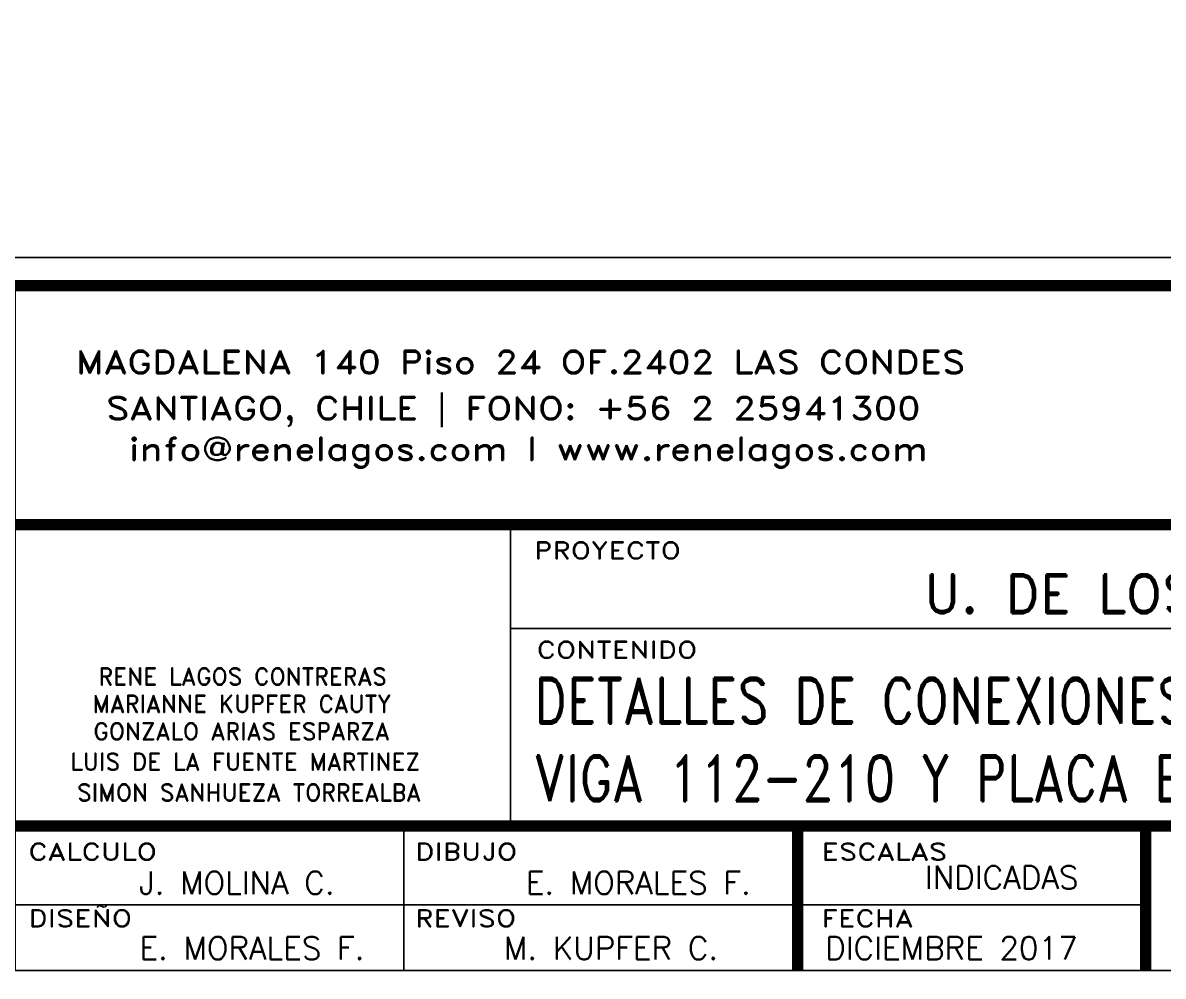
# Model space of a CAD drawing. Extents: x -16871 to 13446, y -24256 to 30894.
# Drawn here: x 4894.9 to 5394.6, y 65.6 to 483.3 of the extents above; entities that cross this region are included whole.
import ezdxf
from ezdxf.enums import TextEntityAlignment as Align

# ---------------------------------------------------------------- set-up
doc = ezdxf.new("R2010")
doc.units = 0
doc.header["$LTSCALE"] = 30
doc.header["$MEASUREMENT"] = 0
for name, color, linetype in [('FORMATO', 7, 'CONTINUOUS'), ('RLA-CORTES', 5, 'CONTINUOUS'), ('RLA-FORMATO', 7, 'CONTINUOUS')]:
    doc.layers.add(name, color=color, linetype=linetype)
doc.styles.add('DIREC', font='ROMAND', dxfattribs={"width": 1.2})
doc.styles.add('INGCIV', font='ROMAND', dxfattribs={"width": 1.2})
doc.styles.add('ROMAND', font='romand', dxfattribs={"height": 31.5})
doc.styles.add('ROMANS', font='romans.shx', dxfattribs={"height": 11.25})

# ---------------------------------------------------------------- blocks, each defined once
blk = doc.blocks.new('viñeta-rl')
at = {"layer": 'RLA-FORMATO', "color": 2, "linetype": 'Continuous'}
for p, q in [((-578.33, 195.27), (-578.33, 63.31)), ((-578.33, 149.76), (0, 149.76)), ((-625, 0), (-625, 63.31)), ((-797.49, 28.79), (-300, 28.79))]:
    blk.add_line(p, q, dxfattribs=at)
at = {"layer": 'RLA-FORMATO', "color": 5, "const_width": 5}
for points in [[(0, 300), (-797.49, 300), (-797.49, 0)], [(0, 195.27), (-797.49, 195.27)], [(0, 63.31), (-797.49, 63.31)], [(-452.5, 0), (-452.5, 63.31)], [(-300, 0), (-300, 63.31)]]:
    blk.add_lwpolyline(points, dxfattribs=at)
at = {"layer": 'RLA-FORMATO', "color": 3, "style": 'INGCIV', "width": 1.2}
for s, p in [('MAGDALENA 140 Piso 24 OF.2402 LAS CONDES ', (-768.78, 261.55)), ('SANTIAGO, CHILE | FONO: +56 2 25941300', (-755.51, 241.36)), ('info@renelagos.com l www.renelagos.com   ', (-745.53, 223.52))]:
    blk.add_text(s, height=9.9999, dxfattribs=at).set_placement(p)
at = {"layer": 'RLA-FORMATO', "color": 3, "linetype": 'Continuous', "style": 'DIREC', "width": 1.25}
for s, p in [('PROYECTO', (-567.96, 180.27)), ('CONTENIDO', (-566.83, 136.76)), ('CALCULO', (-789.53, 48.31)), ('DIBUJO', (-620.03, 48.31)), ('ESCALAS', (-442.03, 48.31)), ('DISEÑO', (-789.53, 19.13)), ('REVISO', (-620.03, 19.13)), ('FECHA', (-442.03, 19.13))]:
    blk.add_text(s, height=7.5, dxfattribs=at).set_placement(p)
at = {"layer": 'RLA-FORMATO', "color": 3, "linetype": 'Continuous', "style": 'DIREC'}
for s, p in [('RENE LAGOS CONTRERAS', (-758.81, 125.05)), ('MARIANNE KUPFER CAUTY', (-761.43, 113.05)), ('GONZALO ARIAS ESPARZA', (-761.07, 101.05)), ('LUIS DE LA FUENTE MARTINEZ', (-771.21, 87.75)), ('SIMON SANHUEZA TORREALBA', (-768.25, 74.23))]:
    blk.add_text(s, height=7.4999, dxfattribs=at).set_placement(p)
at = {"layer": 'RLA-FORMATO', "color": 4, "style": 'ROMAND'}
for tag, p in [('DESAR', (-1255.78, 233.26)), ('PRELIM', (-1123.11, 233.26)), ('PROP', (-989.64, 233.26)), ('CONST', (-823.74, 233.26))]:
    blk.add_attdef(tag, p, '', height=16, dxfattribs=at)
at = {"layer": 'RLA-FORMATO', "color": 2, "style": 'ROMANS'}
for tag, p, height in [('REVNO1', (-1394.08, 180.65), 10), ('DETNO1', (-1358.4, 180.65), 10), ('FECHA1', (-880.48, 180.65), 10), ('REVNO2', (-1394.08, 155.65), 10), ('DETNO2', (-1358.4, 155.65), 10), ('FECHA2', (-880.48, 155.65), 10), ('REVNO3', (-1394.08, 130.65), 10), ('DETNO3', (-1358.4, 130.65), 10), ('FECHA3', (-880.48, 130.65), 10), ('REVNO4', (-1394.08, 105.65), 10), ('DETNO4', (-1358.4, 105.65), 10), ('FECHA4', (-880.48, 105.65), 10), ('REVNO5', (-1394.08, 80.65), 11.25), ('DETNO5', (-1358.4, 80.65), 10), ('FECHA5', (-880.48, 80.65), 10), ('REVNO6', (-1392.27, 55.65), 10), ('DETNO6', (-1356.59, 55.65), 10), ('FECHA6', (-878.68, 55.65), 10), ('REVNO7', (-1394.08, 30.65), 10), ('DETNO7', (-1358.4, 30.65), 10), ('FECHA7', (-880.48, 30.65), 10), ('INGENIERO', (-741.07, 33.4), 10), ('DIBUJANTE', (-571.62, 33.4), 10), ('REVNO8', (-1394.08, 8.6), 10), ('DETNO8', (-1358.4, 8.6), 10), ('FECHA8', (-880.48, 8.6), 10), ('PROYECTISTA', (-740.89, 4.81), 10), ('INGENIERO', (-568.57, 4.61), 10)]:
    blk.add_attdef(tag, p, '', height=height, dxfattribs=at)
for tag, p in [('PERSNO1', (-946.61, 180.65)), ('PERSNO2', (-946.61, 155.65)), ('PERSNO3', (-946.61, 130.65)), ('PERSNO4', (-946.61, 105.65)), ('PERSNO5', (-946.61, 80.65)), ('PERSNO6', (-946.61, 55.65)), ('PERSNO7', (-946.61, 30.65)), ('PERSNO8', (-946.61, 8.6))]:
    blk.add_attdef(tag, text='', height=10, dxfattribs=at).set_placement(p, align=Align.CENTER)
at = {"layer": 'RLA-FORMATO', "color": 5, "style": 'ROMAND'}
blk.add_attdef('PROYECTO', text='', height=16.9, dxfattribs=at).set_placement((-289.17, 165.03), align=Align.MIDDLE)
for tag, p in [('TITULO1', (-567.96, 108.18)), ('TITULO2', (-567.96, 74.23))]:
    blk.add_attdef(tag, p, '', height=20, dxfattribs=at)
at = {"layer": 'RLA-FORMATO', "color": 2, "style": 'ROMANS'}
for tag, p in [('NOMARCH', (-1424.04, 5.53)), ('FECHA', (-1406.95, 5.53))]:
    blk.add_attdef(tag, p, '', height=11.25, rotation=90, dxfattribs=at)
at = {"layer": 'RLA-FORMATO', "color": 5, "style": 'ROMAND', "width": 0.967839}
blk.add_attdef('NUMERO', text='', height=24, dxfattribs=at).set_placement((-290.27, 13.33), (-62.41, 13.33), align=Align.FIT)
at = {"layer": 'RLA-FORMATO', "color": 5, "style": 'ROMAND', "flags": 12}
blk.add_attdef('REVISION', text='', height=24, dxfattribs=at).set_placement((-24.5, 25.33), align=Align.MIDDLE)

msp = doc.modelspace()

# ---------------------------------------------------------------- linework, layer by layer
at = {"layer": 'RLA-CORTES', "color": 2}
msp.add_lwpolyline([(5535.167, 1146.62), (2.041, 1146.62), (2.041, 380.523), (5535.167, 380.523)], close=True, dxfattribs=at)
at = {"layer": 'RLA-FORMATO', "color": 6, "linetype": 'Continuous'}
for p, q in [((-58.1, 68.098), (5686.9, 68.098)), ((5686.9, 68.098), (426.9, 68.098))]:
    msp.add_line(p, q, dxfattribs=at)

# ---------------------------------------------------------------- block references
at = {"layer": 'RLA-FORMATO'}
ref = msp.add_blockref('viñeta-rl', (5686.9, 68.098), dxfattribs=at)
ref.add_attrib('INGENIERO', 'J. MOLINA C.', (4945.832, 101.497), dxfattribs={"layer": 'FORMATO', "color": 2, "height": 10, "style": 'ROMANS'})
ref.add_attrib('PROYECTISTA', 'E. MORALES F.', (4946.014, 72.91), dxfattribs={"layer": 'FORMATO', "color": 2, "height": 10, "style": 'ROMANS'})
ref.add_attrib('DIBUJANTE', 'E. MORALES F.', (5115.284, 101.499), dxfattribs={"layer": 'FORMATO', "color": 2, "height": 10, "style": 'ROMANS'})
ref.add_attrib('TITULO1', 'DETALLES DE CONEXIONES METALICAS', (5118.938, 176.278), dxfattribs={"layer": 'FORMATO', "color": 5, "height": 20, "style": 'ROMAND', "width": 0.8})
ref.add_attrib('TITULO2', "VIGA 112-210 Y PLACA EJE 1-1' (F A I') ", (5118.938, 142.324), dxfattribs={"layer": 'FORMATO', "color": 5, "height": 20, "style": 'ROMAND', "width": 0.8})
ref.add_attrib('PROYECTO', 'U. DE LOS ANDES ', dxfattribs={"layer": 'FORMATO', "color": 5, "height": 16.9, "style": 'ROMAND'}).set_placement((5397.732, 233.131), align=Align.MIDDLE)

# ---------------------------------------------------------------- texts
at = {"layer": 'RLA-FORMATO', "color": 2, "linetype": 'Continuous', "style": 'ROMANS'}
for s, p in [('INDICADAS', (5290.204, 103.893)), ('M. KUPFER C.', (5105.686, 72.908)), ('DICIEMBRE 2017', (5246.517, 72.908))]:
    msp.add_text(s, height=10, dxfattribs=at).set_placement(p)

doc.saveas('drawing.dxf')
